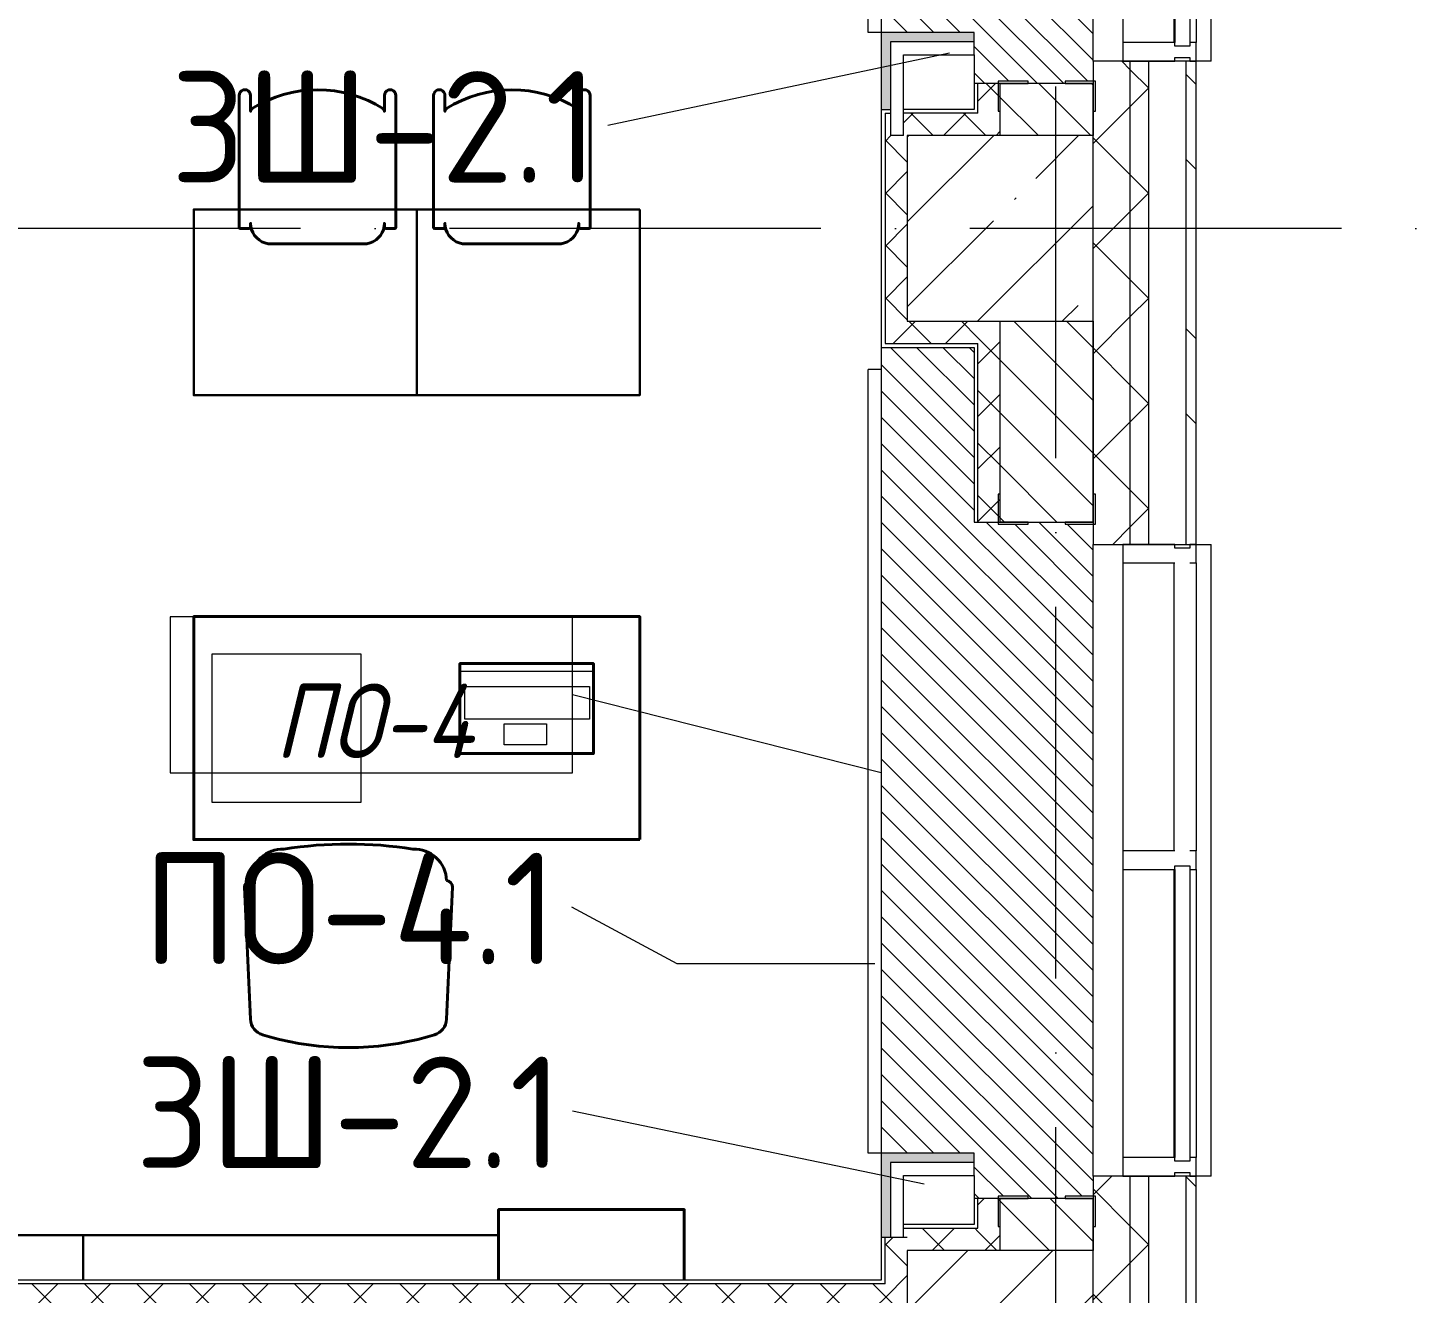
# Model space of a CAD drawing. Header units: millimetres. Extents: x -6467 to 105918, y -7090 to 92481.
# Drawn here: x 98384 to 102151, y 25464 to 28870 of the extents above; entities that cross this region are included whole.
import ezdxf

# ---------------------------------------------------------------- set-up
doc = ezdxf.new("R2010")
doc.units = ezdxf.units.MM
doc.linetypes.add('50_200_ШТРИХ_1Т_ш5_п1_п1_', pattern=[1400, 1000, -200, 0, -200])
doc.linetypes.add('IMPORT-ACAD_ISO02W100', pattern=[3000, 2400, -600])
for name, color, linetype, lineweight in [('A-FLOR', 7, 'Continuous', 9), ('A-FLOR-IDEN', 7, 'Continuous', 9), ('A-GLAZ', 7, 'Continuous', 5), ('A-GLAZ-CWMG', 7, 'Continuous', 9), ('A-GLAZ-CWMG-1', 7, 'Continuous', 20), ('A-WALL', 7, 'Continuous', 5), ('A-WALL-FNSH-1', 7, 'Continuous', 5), ('A-WALL-IDEN', 7, 'Continuous', 9), ('I-WALL', 7, 'Continuous', 5), ('S-COLS', 7, 'Continuous', 9), ('S-COLS-1', 7, 'Continuous', 5)]:
    doc.layers.add(name, color=color, linetype=linetype, lineweight=lineweight)
for name, color, linetype, lineweight, true_color in [('A-FLOR-PATT-1', 7, 'Continuous', 5, 0xd61c12), ('A-GENM-1', 7, 'Continuous', 9, 0xaaaaaa), ('A-GENM-2', 7, 'Continuous', 20, 0xaaaaaa), ('A-WALL-1', 7, 'Continuous', 5, 0x77b143), ('A-WALL-3', 7, 'Continuous', 5, 0x787878), ('мебель 2 этаж-1', 7, 'Continuous', 40, 0xaaaaaa), ('Оси-3', 7, '50_200_ШТРИХ_1Т_ш5_п1_п1_', 9, 0xaaaaaa), ('ТХ_детализация-1', 7, 'IMPORT-ACAD_ISO02W100', 20, 0xaaaaaa), ('ТХ_функционал-2', 7, 'Continuous', 40, 0xaaaaaa), ('ТХ_функционал-4', 7, 'Continuous', 20, 0xaaaaaa), ('ТХ_функционал-9', 7, 'Continuous', 30, 0xaaaaaa)]:
    doc.layers.add(name, color=color, linetype=linetype, lineweight=lineweight, true_color=true_color)
doc.styles.add('GOST Common', font='GOST_Common.ttf', dxfattribs={"height": 300})
doc.styles.add('GOST Common_I', font='GOST_Common Italic.ttf', dxfattribs={"width": 0.9, "height": 200})
pattern_1 = [(45, (0, 0), (-141.42136, 141.42136), []), (135, (0, 0), (-141.42136, -141.42136), [])]
pattern_2 = [(45, (0, 0), (-70.71068, 70.71068), []), (135, (0, 0), (-70.71068, -70.71068), [])]

# ---------------------------------------------------------------- blocks, each defined once
blk = doc.blocks.new('BSC_Колонна _Прямоугольная - 500х500-V48-АИ_План этажа Радиаторы_2')
at = {"layer": 'S-COLS-1'}
h = blk.add_hatch(dxfattribs=at)
h.set_pattern_fill('FP_76', color=256, style=0, pattern_type=2)
h.set_pattern_definition([(45, (-101000, -25331.04), (-228.0985, 228.0985), []), (45, (-100771.9, -25331.04), (-228.0985, 228.0985), [403.225, -80.645, 6.706, -73.939])])
h.paths.add_polyline_path([(-250, -250), (250, -250), (250, 250), (-250, 250)])
for p, q in [((250, 250), (-250, 250)), ((-250, 250), (-250, -250)), ((250, -250), (250, 250)), ((-250, -250), (250, -250))]:
    blk.add_line(p, q, dxfattribs=at)
blk = doc.blocks.new('BSC_Колонна _Прямоугольная - 500х500-V57-АИ_План этажа Радиаторы_2')
at = {"layer": 'S-COLS-1'}
h = blk.add_hatch(dxfattribs=at)
h.set_pattern_fill('FP_85', color=256, style=0, pattern_type=2)
h.set_pattern_definition([(45, (-101000, -28331.04), (-228.0985, 228.0985), []), (45, (-100771.9, -28331.04), (-228.0985, 228.0985), [403.225, -80.645, 6.706, -73.939])])
h.paths.add_polyline_path([(-172.7, -250), (250, -250), (250, 250), (-250, 250), (-250, -250)])
for p, q in [((250, 250), (-250, 250)), ((-250, 250), (-250, -250)), ((250, -250), (250, 250)), ((-250, -250), (250, -250))]:
    blk.add_line(p, q, dxfattribs=at)
blk = doc.blocks.new('Прямоугольный импост - Импост структурный с накладкой - 180мм-22437099-АИ_План этажа Радиаторы_2')
at = {"layer": 'A-GLAZ-CWMG-1'}
for p, q in [((0, 17), (-50, 17)), ((-50, 17), (-50, 0)), ((-50, 0), (-40, 0)), ((-40, 0), (-40, -40)), ((-10, -40), (-10, 0)), ((-10, 0), (0, 0)), ((0, 0), (0, 17)), ((-40, -40), (-50, -40)), ((-50, -40), (-50, -180)), ((0, -40), (-10, -40)), ((0, -180), (0, -40)), ((-50, -180), (0, -180))]:
    blk.add_line(p, q, dxfattribs=at)
blk = doc.blocks.new('Прямоугольный импост - Импост структурный с накладкой - 180мм-22437089-АИ_План этажа Радиаторы_2')
at = {"layer": 'A-GLAZ-CWMG'}
for p, q in [((47650, 55111), (46050, 55111)), ((47650, 54931), (46050, 54931)), ((47650, 54914), (46050, 54914))]:
    blk.add_line(p, q, dxfattribs=at)
blk = doc.blocks.new('Прямоугольный импост - Импост структурный с накладкой - 180мм-22437111-АИ_План этажа Радиаторы_2')
at = {"layer": 'A-GLAZ-CWMG-1'}
for p, q in [((-50, 0), (-50, 17)), ((-50, 17), (0, 17)), ((0, 0), (-10, 0)), ((-10, 0), (-10, -40)), ((0, 17), (0, 0)), ((-50, -180), (-50, -40)), ((-10, -40), (0, -40)), ((0, -40), (0, -180)), ((0, -180), (-50, -180))]:
    blk.add_line(p, q, dxfattribs=at)
blk = doc.blocks.new('Прямоугольный импост - Импост структурный с накладкой - 180мм-V231-АИ_План этажа Радиаторы_2')
at = {"layer": 'A-GLAZ-CWMG'}
for p, q in [((49825, 55111), (49050, 55111)), ((49825, 54931), (49050, 54931)), ((49825, 54914), (49050, 54914))]:
    blk.add_line(p, q, dxfattribs=at)
blk = doc.blocks.new('Прямоугольный импост - Импост структурный с накладкой - 180мм-V232-АИ_План этажа Радиаторы_2')
at = {"layer": 'A-GLAZ-CWMG'}
for p, q in [((6637, 55111), (5862, 55111)), ((6637, 54914), (5862, 54914))]:
    blk.add_line(p, q, dxfattribs=at)
blk = doc.blocks.new('Прямоугольный импост - Импост структурный с накладкой - 180мм-V237-АИ_План этажа Радиаторы_2')
at = {"layer": 'A-GLAZ-CWMG-1'}
for p, q in [((-25, 0), (-25, 17)), ((-25, 17), (25, 17)), ((-15, 0), (-25, 0)), ((-15, -40), (-15, 0)), ((25, 17), (25, 0)), ((-25, -180), (-25, -40)), ((-25, -40), (-15, -40)), ((25, -40), (25, -180)), ((25, -180), (-25, -180))]:
    blk.add_line(p, q, dxfattribs=at)
blk = doc.blocks.new('Прямоугольный импост - Импост структурный с накладкой - 180мм-22437157-АИ_План этажа Радиаторы_2')
at = {"layer": 'A-GLAZ-CWMG-1'}
for p, q in [((0, 17), (-50, 17)), ((-50, 17), (-50, 0)), ((-50, 0), (-40, 0)), ((-40, 0), (-40, -40)), ((-10, -40), (-10, 0)), ((-10, 0), (0, 0)), ((0, 0), (0, 17)), ((-40, -40), (-50, -40)), ((-50, -40), (-50, -180)), ((0, -40), (-10, -40)), ((0, -180), (0, -40)), ((-50, -180), (0, -180))]:
    blk.add_line(p, q, dxfattribs=at)
blk = doc.blocks.new('Фахверк _газобетон торцы_422 - Фахверк _газобетон торцы_-25576837-АИ_План этажа Радиаторы_2')
at = {"layer": 'A-GENM-2'}
for p, q in [((89406, 11134.7), (89325, 11134.7)), ((89325, 11134.7), (89325, 11128.7)), ((89325, 11128.7), (89400, 11128.7)), ((89400, 11128.7), (89400, 11053.7)), ((89406, 11053.7), (89406, 11134.7)), ((89400, 11053.7), (89406, 11053.7)), ((89400, 10953.7), (89400, 10878.7)), ((89406, 10953.7), (89400, 10953.7)), ((89406, 10872.7), (89406, 10953.7)), ((89400, 10878.7), (89325, 10878.7)), ((89325, 10878.7), (89325, 10872.7)), ((89325, 10872.7), (89406, 10872.7))]:
    blk.add_line(p, q, dxfattribs=at)
blk = doc.blocks.new('Фахверк _газобетон торцы_423 - Фахверк _газобетон торцы_-25576857-АИ_План этажа Радиаторы_2')
at = {"layer": 'A-GENM-2'}
for p, q in [((89406, 11134.7), (89325, 11134.7)), ((89325, 11134.7), (89325, 11128.7)), ((89325, 11128.7), (89400, 11128.7)), ((89400, 11128.7), (89400, 11053.7)), ((89406, 11053.7), (89406, 11134.7)), ((89400, 11053.7), (89406, 11053.7)), ((89400, 10953.7), (89400, 10878.7)), ((89406, 10953.7), (89400, 10953.7)), ((89406, 10872.7), (89406, 10953.7)), ((89400, 10878.7), (89325, 10878.7)), ((89325, 10878.7), (89325, 10872.7)), ((89325, 10872.7), (89406, 10872.7))]:
    blk.add_line(p, q, dxfattribs=at)
blk = doc.blocks.new('Фахверк _газобетон торцы_424 - Фахверк _газобетон торцы_-25576883-АИ_План этажа Радиаторы_2')
at = {"layer": 'A-GENM-2'}
for p, q in [((89406, 11134.7), (89325, 11134.7)), ((89325, 11134.7), (89325, 11128.7)), ((89325, 11128.7), (89400, 11128.7)), ((89400, 11128.7), (89400, 11053.7)), ((89406, 11053.7), (89406, 11134.7)), ((89400, 11053.7), (89406, 11053.7)), ((89400, 10953.7), (89400, 10878.7)), ((89406, 10953.7), (89400, 10953.7)), ((89406, 10872.7), (89406, 10953.7)), ((89400, 10878.7), (89325, 10878.7)), ((89325, 10878.7), (89325, 10872.7)), ((89325, 10872.7), (89406, 10872.7))]:
    blk.add_line(p, q, dxfattribs=at)
blk = doc.blocks.new('Отлив_СКБ - Отлив витража-V390-АИ_План этажа Радиаторы_2')
at = {"layer": 'A-GLAZ'}
for p, q in [((0, 59), (0, 100)), ((1700, 100), (0, 100)), ((1700, 100), (1700, 59)), ((875, 2), (1650, 2)), ((825, 0), (50, 0)), ((1650, 0), (875, 0))]:
    blk.add_line(p, q, dxfattribs=at)
blk = doc.blocks.new('Отлив_СКБ - Отлив витража-V389-АИ_План этажа Радиаторы_2')
at = {"layer": 'A-GLAZ'}
for p, q in [((0, 59), (0, 100)), ((1700, 100), (0, 100)), ((1700, 100), (1700, 59)), ((50, 2), (1650, 2)), ((1650, 0), (50, 0))]:
    blk.add_line(p, q, dxfattribs=at)
blk = doc.blocks.new('мебель 2 этаж-28800768-АИ_План этажа Радиаторы_2')
at = {"layer": 'ТХ_детализация-1', "flags": 128}
blk.add_lwpolyline([(101543.5, 28502), (101143.5, 28502), (101143.5, 28902), (101543.5, 28902)], close=True, dxfattribs=at)
at = {"layer": 'ТХ_функционал-2'}
for p, q in [((101230.3, 28273.6), (101246.1, 27918.3)), ((101773.8, 27918.3), (101789.6, 28273.6)), ((101278.9, 27876.4), (101297.6, 27870.9)), ((101722.3, 27870.9), (101741, 27876.4))]:
    blk.add_line(p, q, dxfattribs=at)
at = {"layer": 'ТХ_функционал-2', "flags": 128}
for points in [[(101215.8, 30404), (101215.8, 30049.1), (101216.6, 30047.1), (101218.6, 30046.3), (101243.7, 30046.3), (101245.7, 30047.1), (101246.5, 30049.1), (101246.5, 30060.2), (101247.2, 30051.5), (101249.2, 30043), (101252.5, 30035), (101257.1, 30027.4), (101262.8, 30020.8), (101269.4, 30015.1), (101277, 30010.5), (101285.1, 30007.1), (101293.6, 30005.1), (101302.3, 30004.4), (101550.7, 30004.4), (101559.4, 30005.1), (101567.9, 30007.1), (101575.8, 30010.4), (101584, 30015.3), (101590.1, 30020.8), (101595.9, 30027.5), (101600.4, 30034.8), (101603.7, 30042.7), (101605.9, 30051.8), (101606.5, 30060.2), (101606.5, 30049.1), (101607.3, 30047.1), (101609.3, 30046.3), (101634.4, 30046.3), (101636.4, 30047.1), (101637.2, 30049.1), (101637.2, 30404), (101636.4, 30408.7), (101634.3, 30413), (101630.8, 30416.4), (101626.6, 30418.6), (101621.8, 30419.3), (101617.2, 30418.6), (101612.7, 30416.3), (101609.4, 30413), (101607.2, 30408.6), (101606.5, 30404), (101606.5, 30361), (101605.9, 30364.3), (101604.5, 30366.9), (101602.1, 30369.1), (101582.5, 30380.4), (101562.5, 30390.2), (101539.8, 30399.4), (101517.9, 30406.5), (101495.3, 30412.1), (101472.5, 30416.1), (101450.5, 30418.4), (101426.5, 30419.3), (101403.2, 30418.5), (101380.4, 30416.1), (101357.8, 30412.1), (101335.4, 30406.6), (101313.2, 30399.4), (101291.7, 30390.7), (101270.7, 30380.5), (101250.9, 30369.1), (101248.6, 30367.1), (101247, 30364.2), (101246.5, 30361.2), (101246.5, 30404), (101245.7, 30408.7), (101243.6, 30413), (101240.2, 30416.4), (101235.9, 30418.6), (101231.1, 30419.3), (101226.4, 30418.6), (101222.1, 30416.4), (101218.8, 30413), (101216.5, 30408.6)], [(101738.8, 30404), (101738.8, 30049.1), (101739.6, 30047.1), (101741.6, 30046.3), (101766.7, 30046.3), (101768.7, 30047.1), (101769.5, 30049.1), (101769.5, 30060.2), (101770.2, 30051.5), (101772.2, 30043), (101775.5, 30035), (101780.1, 30027.4), (101785.8, 30020.8), (101792.4, 30015.1), (101800, 30010.5), (101808.1, 30007.1), (101816.6, 30005.1), (101825.3, 30004.4), (102073.7, 30004.4), (102082.4, 30005.1), (102090.9, 30007.1), (102098.8, 30010.4), (102107, 30015.3), (102113.1, 30020.8), (102118.9, 30027.5), (102123.4, 30034.8), (102126.7, 30042.7), (102128.9, 30051.8), (102129.5, 30060.2), (102129.5, 30049.1), (102130.3, 30047.1), (102132.3, 30046.3), (102157.4, 30046.3), (102159.4, 30047.1), (102160.2, 30049.1), (102160.2, 30404), (102159.4, 30408.7), (102157.3, 30413), (102153.8, 30416.4), (102149.6, 30418.6), (102144.8, 30419.3), (102140.2, 30418.6), (102135.7, 30416.3), (102132.4, 30413), (102130.2, 30408.6), (102129.5, 30404), (102129.5, 30361), (102128.9, 30364.3), (102127.5, 30366.9), (102125.1, 30369.1), (102105.5, 30380.4), (102085.5, 30390.2), (102062.8, 30399.4), (102040.9, 30406.5), (102018.3, 30412.1), (101995.5, 30416.1), (101973.5, 30418.4), (101949.5, 30419.3), (101926.2, 30418.5), (101903.4, 30416.1), (101880.8, 30412.1), (101858.4, 30406.6), (101836.2, 30399.4), (101814.7, 30390.7), (101793.7, 30380.5), (101773.9, 30369.1), (101771.6, 30367.1), (101770, 30364.2), (101769.5, 30361.2), (101769.5, 30404), (101768.7, 30408.7), (101766.5, 30413), (101763.2, 30416.4), (101758.9, 30418.6), (101754.1, 30419.3), (101749.4, 30418.6), (101745.1, 30416.4), (101741.8, 30413), (101739.5, 30408.6)], [(102293.5, 28402), (101093.5, 28402), (101093.5, 29002), (102293.5, 29002)], [(101809.7, 28633.3), (102168.7, 28633.3), (102168.7, 28875.3), (101809.7, 28875.3)]]:
    blk.add_lwpolyline(points, close=True, dxfattribs=at)
blk.add_lwpolyline([(101913.5, 27216.3), (101913.5, 27406.3), (102413.5, 27406.3), (102413.5, 27216.3)], dxfattribs=at)
at = {"layer": 'ТХ_функционал-2'}
for centre, radius, start, end in [((101332.6, 28289.8), 86.4, 87.5378, 178.736), ((101509.8, 27284.4), 1105.5, 80.9686, 99.0314), ((101687.1, 28289.8), 86.4, 1.264, 92.4622), ((101247.9, 28274.1), 17.6, 94.7434, 181.8292), ((101772, 28274.1), 17.6, 358.1708, 85.2566), ((101291.9, 27920.4), 45.8, 182.5404, 253.5801), ((101728, 27920.4), 45.8, 286.4199, 357.4596), ((101510, 28635.2), 793.2, 254.4748, 285.5252)]:
    blk.add_arc(centre, radius, start, end, dxfattribs=at)
at = {"layer": 'ТХ_функционал-4'}
for p, q in [((101809.7, 28855), (102168.7, 28855)), ((101245.5, 27932.1), (101230.3, 28273.6)), ((101774.4, 27932.1), (101789.6, 28273.6))]:
    blk.add_line(p, q, dxfattribs=at)
at = {"layer": 'ТХ_функционал-4', "flags": 128}
for points in [[(101823.3, 28813.6), (102158.3, 28813.6), (102158.3, 28725.6), (101823.3, 28725.6)], [(101928.4, 28713.4), (102042.9, 28713.4), (102042.9, 28656.7), (101928.4, 28656.7)]]:
    blk.add_lwpolyline(points, close=True, dxfattribs=at)
at = {"layer": 'ТХ_функционал-9'}
blk.add_line((100796, 27216.3), (100796, 27337.1), dxfattribs=at)
at = {"layer": 'ТХ_функционал-9', "flags": 128}
blk.add_lwpolyline([(102293.5, 30097.3), (102293.5, 29597.3), (101693.5, 29597.3), (101693.5, 30097.3), (101093.5, 30097.3), (101093.5, 29597.3), (101693.5, 29597.3), (101693.5, 30097.3)], close=True, dxfattribs=at)
for points in [[(100796, 27337.1), (98791, 27337.1), (98791, 27216.3)], [(101913.5, 27216.3), (101913.5, 27337.1), (100796, 27337.1), (100796, 27216.3)]]:
    blk.add_lwpolyline(points, dxfattribs=at)
blk = doc.blocks.new('AAR_СКБ_Марка_Перекрытия_1 мм - Марка пола-27961726-АИ_План этажа Радиаторы_2')
at = {"layer": 'A-FLOR-IDEN'}
for p, q in [((2.723, 2.101), (-2.69, 2.101)), ((-2.69, 2.101), (-2.69, 0)), ((2.723, 0), (2.723, 2.101)), ((-2.69, 0), (2.723, 0))]:
    blk.add_line(p, q, dxfattribs=at)

msp = doc.modelspace()

# ---------------------------------------------------------------- hatches: boundary and pattern name
at = {"layer": 'A-FLOR-PATT-1'}
h = msp.add_hatch(dxfattribs=at)
h.set_pattern_fill('FP_303', color=256, style=0, pattern_type=2)
h.set_pattern_definition([(315, (100965, 31331.04), (35.3553, 35.3553), [])])
h.paths.add_polyline_path([(101175, 28721), (101175, 28727), (101250, 28727), (101248.9, 30535), (101175, 30535), (101175, 30541), (101075, 30541), (101075, 30535), (100994, 30535), (100994, 30541), (100930, 30541), (100930, 31721), (100994, 31721), (100994, 31727), (101075, 31727), (101075, 31721), (101175, 31721), (101175, 31727), (101250, 31727), (101250, 33535), (101175, 33535), (101175, 33541), (101075, 33541), (101075, 33535), (100994, 33535), (100994, 33541), (100930, 33541), (100930, 33831), (100680, 33831), (100680, 28858.3), (100930, 28858.3), (100930, 28721), (100994, 28721), (100994, 28727), (101075, 28727), (101075, 28721)])
h = msp.add_hatch(dxfattribs=at)
h.set_pattern_fill('FP_302', color=256, style=0, pattern_type=2)
h.set_pattern_definition([(315, (100965, 26831.04), (35.3553, 35.3553), [])])
h.paths.add_polyline_path([(101175, 25721), (101175, 25727), (101250, 25727), (101248.9, 27535), (101175, 27535), (101175, 27541), (101075, 27541), (101075, 27535), (100994, 27535), (100994, 27541), (100930, 27541), (100930, 28011), (100680, 28011), (100680, 25843.2), (100930, 25843.2), (100930, 25721), (100994, 25721), (100994, 25727), (101075, 25727), (101075, 25721)])
at = {"layer": 'A-WALL'}
h = msp.add_hatch(dxfattribs=at)
h.set_pattern_fill('FP_125', color=256, style=0, pattern_type=2)
h.set_pattern_definition(pattern_1)
h.paths.add_polyline_path([(101350, -2019), (101350, -1129), (101250, -1129), (101250, -2019)])
h.paths.add_polyline_path([(101350, 571), (101350, 1766), (101250, 1766), (101250, 571)])
h.paths.add_polyline_path([(101250, 3466), (101350, 3466), (101350, 4766), (101250, 4766), (101250, 3911.6)])
h.paths.add_polyline_path([(101350, 6466), (101350, 7781), (101250, 7781), (101250, 6466)])
h.paths.add_polyline_path([(101250, 9481), (101350, 9481), (101350, 10781), (101250, 10781), (101250, 9543)])
h.paths.add_polyline_path([(101350, 12481), (101350, 13781), (101250, 13781), (101250, 12481)])
h.paths.add_polyline_path([(101350, 15481), (101350, 16781), (101250, 16781), (101250, 15481)])
h.paths.add_polyline_path([(101250, 18481), (101350, 18481), (101350, 19781), (101250, 19781), (101250, 18694.1)])
h.paths.add_polyline_path([(101350, 21481), (101350, 22781), (101250, 22781), (101250, 21481)])
h.paths.add_polyline_path([(101350, 24481), (101350, 25781), (101250, 25781), (101250, 24481)])
h.paths.add_polyline_path([(101350, 27481), (101350, 28781), (101250, 28781), (101250, 27481)])
h.paths.add_polyline_path([(101350, 30481), (101350, 31781), (101250, 31781), (101250, 30481)])
h.paths.add_polyline_path([(101250, 33481), (101350, 33481), (101350, 34781), (101250, 34781), (101250, 34081)])
h.paths.add_polyline_path([(101250, 36481), (101350, 36481), (101350, 37881), (101250, 37881), (101250, 36996.3)])
h.paths.add_polyline_path([(101350, 39581), (101350, 40671), (101250, 40671), (101250, 39581)])
h.paths.add_polyline_path([(101350, 42371), (101350, 43781), (101250, 43781), (101250, 42371)])
h.paths.add_polyline_path([(101350, 45481), (101350, 47071), (101250, 47071), (101250, 45481)])
h = msp.add_hatch(dxfattribs=at)
h.set_pattern_fill('FP_125', color=256, style=0, pattern_type=2)
h.set_pattern_definition(pattern_1)
h.paths.add_polyline_path([(101350, -2069), (101400, -2069), (101400, -1129), (101350, -1129), (101350, -2019)])
h.paths.add_polyline_path([(101400, 571), (101400, 1766), (101350, 1766), (101350, 571)])
h.paths.add_polyline_path([(101400, 3466), (101400, 4766), (101350, 4766), (101350, 3466)])
h.paths.add_polyline_path([(101350, 6466), (101400, 6466), (101400, 7781), (101350, 7781), (101350, 6727.3)])
h.paths.add_polyline_path([(101350, 9481), (101400, 9481), (101400, 10781), (101350, 10781), (101350, 9543)])
h.paths.add_polyline_path([(101400, 12481), (101400, 13781), (101350, 13781), (101350, 12481)])
h.paths.add_polyline_path([(101400, 15481), (101400, 16781), (101350, 16781), (101350, 15481)])
h.paths.add_polyline_path([(101350, 18481), (101400, 18481), (101400, 19781), (101350, 19781), (101350, 18694.1)])
h.paths.add_polyline_path([(101350, 21481), (101400, 21481), (101400, 22781), (101350, 22781), (101350, 21509.8)])
h.paths.add_polyline_path([(101400, 24481), (101400, 25781), (101350, 25781), (101350, 24481)])
h.paths.add_polyline_path([(101350, 27481), (101400, 27481), (101400, 28781), (101350, 28781), (101350, 27845.2)])
h.paths.add_polyline_path([(101350, 30481), (101400, 30481), (101400, 31781), (101350, 31781), (101350, 30660.9)])
h.paths.add_polyline_path([(101400, 33481), (101400, 34781), (101350, 34781), (101350, 33481)])
h.paths.add_polyline_path([(101400, 36481), (101400, 37881), (101350, 37881), (101350, 36481)])
h.paths.add_polyline_path([(101400, 39581), (101400, 40671), (101350, 40671), (101350, 39581)])
h.paths.add_polyline_path([(101400, 42371), (101400, 43781), (101350, 43781), (101350, 42371)])
h.paths.add_polyline_path([(101350, 45481), (101400, 45481), (101400, 47071), (101350, 47071), (101350, 46147.4)])
at = {"layer": 'A-WALL-1'}
for points in [[(100705, 28651), (100705, 28858.3), (100680, 28858.3), (100680, 28651), (100690, 28651)], [(100705, 28833.3), (100930, 28833.3), (100930, 28858.3), (100705, 28858.3)], [(100705, 25616), (100705, 25843.2), (100680, 25843.2), (100680, 25616), (100690, 25616)], [(100705, 25818.2), (100930, 25818.2), (100930, 25843.2), (100705, 25843.2)]]:
    msp.add_hatch(color=256, dxfattribs=at).paths.add_polyline_path(points)
at = {"layer": 'A-WALL-3'}
h = msp.add_hatch(dxfattribs=at)
h.set_pattern_fill('FP_124', color=256, style=0, pattern_type=2)
h.set_pattern_definition([(135, (0, 0), (-342.1478, -342.1478), []), (135, (228.1, 0), (-342.1478, -342.1478), [])])
h.paths.add_polyline_path([(101500, -2196), (101527, -2196), (101527, -1129), (101500, -1129), (101500, -2169)])
h.paths.add_polyline_path([(101527, 571), (101527, 1766), (101500, 1766), (101500, 571)])
h.paths.add_polyline_path([(101500, 3466), (101527, 3466), (101527, 4766), (101500, 4766), (101500, 3911.6)])
h.paths.add_polyline_path([(101527, 6466), (101527, 7781), (101500, 7781), (101500, 6466)])
h.paths.add_polyline_path([(101500, 9481), (101527, 9481), (101527, 10781), (101500, 10781), (101500, 9543)])
h.paths.add_polyline_path([(101527, 12481), (101527, 13781), (101500, 13781), (101500, 12481)])
h.paths.add_polyline_path([(101527, 15481), (101527, 16781), (101500, 16781), (101500, 15481)])
h.paths.add_polyline_path([(101527, 18481), (101527, 19781), (101500, 19781), (101500, 18481)])
h.paths.add_polyline_path([(101527, 21481), (101527, 22781), (101500, 22781), (101500, 21481)])
h.paths.add_polyline_path([(101527, 24481), (101527, 25781), (101500, 25781), (101500, 24481)])
h.paths.add_polyline_path([(101527, 27481), (101527, 28781), (101500, 28781), (101500, 27481)])
h.paths.add_polyline_path([(101527, 30481), (101527, 31781), (101500, 31781), (101500, 30481)])
h.paths.add_polyline_path([(101500, 33481), (101527, 33481), (101527, 34781), (101500, 34781), (101500, 34180.6)])
h.paths.add_polyline_path([(101527, 36481), (101527, 37881), (101500, 37881), (101500, 36481)])
h.paths.add_polyline_path([(101527, 39581), (101527, 40671), (101500, 40671), (101500, 39581)])
h.paths.add_polyline_path([(101527, 42371), (101527, 43781), (101500, 43781), (101500, 42371)])
h.paths.add_polyline_path([(101527, 45481), (101527, 47071), (101500, 47071), (101500, 45481)])
h = msp.add_hatch(dxfattribs=at)
h.set_pattern_fill('FP_52', color=256, style=0, pattern_type=2)
h.set_pattern_definition(pattern_2)
h.paths.add_polyline_path([(101000, 28581), (101000, 28721), (100940, 28721), (100940, 28581)])
h.paths.add_polyline_path([(100940, 30541), (101000, 30541), (101000, 31721), (100940, 31721), (100940, 30660.9)])
h.paths.add_polyline_path([(101000, 33541), (101000, 33856), (100940, 33856), (100940, 33541)])
h.paths.add_polyline_path([(101000, 33891), (101000, 34081), (100940, 34081), (100940, 33891)])
h = msp.add_hatch(dxfattribs=at)
h.set_pattern_fill('FP_52', color=256, style=0, pattern_type=2)
h.set_pattern_definition(pattern_2)
h.paths.add_polyline_path([(100750, 28081), (100750, 28641), (100740, 28641), (100740, 28581), (100705, 28581), (100705, 28641), (100690, 28641), (100690, 28081)])
h = msp.add_hatch(dxfattribs=at)
h.set_pattern_fill('FP_52', color=256, style=0, pattern_type=2)
h.set_pattern_definition(pattern_2)
h.paths.add_polyline_path([(100940, 28581), (100940, 28641), (100750, 28641), (100750, 28581), (100930, 28581)])
h = msp.add_hatch(dxfattribs=at)
h.set_pattern_fill('FP_52', color=256, style=0, pattern_type=2)
h.set_pattern_definition(pattern_2)
h.paths.add_polyline_path([(100827.3, 28021), (100940, 28021), (100940, 28081), (100690, 28081), (100690, 28021), (100750, 28021)])
h = msp.add_hatch(dxfattribs=at)
h.set_pattern_fill('FP_52', color=256, style=0, pattern_type=2)
h.set_pattern_definition(pattern_2)
h.paths.add_polyline_path([(101000, 25581), (101000, 25721), (100940, 25721), (100940, 25581)])
h.paths.add_polyline_path([(100940, 27541), (101000, 27541), (101000, 28081), (100940, 28081), (100940, 27845.2)])
h = msp.add_hatch(dxfattribs=at)
h.set_pattern_fill('FP_52', color=256, style=0, pattern_type=2)
h.set_pattern_definition(pattern_2)
h.paths.add_polyline_path([(100750, 25431), (100750, 25616), (100690, 25616), (100690, 25431)])
h = msp.add_hatch(dxfattribs=at)
h.set_pattern_fill('FP_52', color=256, style=0, pattern_type=2)
h.set_pattern_definition(pattern_2)
h.paths.add_polyline_path([(100827.3, 25581), (100940, 25581), (100940, 25641), (100740, 25641), (100740, 25616), (100750, 25616), (100750, 25581)])
h = msp.add_hatch(dxfattribs=at)
h.set_pattern_fill('FP_52', color=256, style=0, pattern_type=2)
h.set_pattern_definition(pattern_2)
h.paths.add_polyline_path([(100680, 25431), (100690, 25431), (100690, 25491), (93750, 25491), (93750, 25431), (99166.3, 25431)])
at = {"layer": 'I-WALL'}
h = msp.add_hatch(dxfattribs=at)
h.set_pattern_fill('FP_2', color=256, style=0, pattern_type=2)
h.set_pattern_definition([(135, (0, 0), (-70.71068, -70.71068), [])])
h.paths.add_polyline_path([(101000, 16581), (101250, 16582.3), (101250, 16721), (101000, 16721), (101000, 16582.3)])
h.paths.add_polyline_path([(101250, 18541), (101250, 19081), (101000, 19081), (101000, 18541), (101242.6, 18541)])
h.paths.add_polyline_path([(101242.6, 19581), (101250, 19581), (101250, 19721), (101000, 19721), (101000, 19581), (101220.3, 19581)])
h.paths.add_polyline_path([(101000, 21541), (101250, 21541), (101250, 22721), (101000, 22721), (101000, 22213.8)])
h.paths.add_polyline_path([(101000, 24541), (101250, 24541), (101250, 24890), (101000, 24890), (101000, 24865)])
h.paths.add_polyline_path([(101000, 24925), (101250, 24925), (101250, 25081), (101000, 25081), (101000, 25029.5)])
h.paths.add_polyline_path([(101000, 25581), (101250, 25581), (101250, 25721), (101000, 25721)])
h.paths.add_polyline_path([(101250, 27541), (101250, 28081), (101000, 28081), (101000, 27541), (101242.6, 27541)])
h.paths.add_polyline_path([(101195.3, 28581), (101250, 28581), (101250, 28721), (101000, 28721), (101000, 28581)])
h.paths.add_polyline_path([(101242.6, 30541), (101250, 30541), (101250, 31721), (101000, 31721), (101000, 30541)])
h.paths.add_polyline_path([(101000, 33541), (101250, 33541), (101250, 34081), (101000, 34081), (101000, 33828.6)])
h.paths.add_polyline_path([(101195.3, 34581), (101250, 34581), (101250, 34721), (101000, 34721), (101000, 34581), (101185.2, 34581)])
h.paths.add_polyline_path([(101000, 36541), (101250, 36541), (101250, 37081), (101000, 37081), (101000, 36996.3)])
h.paths.add_polyline_path([(101029.9, 37581), (101250, 37581), (101250, 37722.1), (101000, 37722.1), (101000, 37581)])
h.paths.add_polyline_path([(101242.6, 37757.1), (101250, 37757.1), (101250, 37821), (101000, 37821), (101000, 37757.1)])
h.paths.add_polyline_path([(101000, 39641), (101250, 39641), (101250, 40612.8), (101000, 40612.8), (101000, 39812)])
h.paths.add_polyline_path([(101153.3, 42931), (101250, 42931), (101250, 43721), (101000, 43721), (101000, 42931)])
h.paths.add_polyline_path([(101250, 45541), (101250, 46281), (101000, 46281), (101000, 45541)])

# ---------------------------------------------------------------- linework, layer by layer
at = {"layer": 'A-FLOR'}
for p, q in [((100680, 33831), (100680, 28858.3)), ((101250, 28781), (101250, 30481)), ((100930, 28798.3), (100930, 28721)), ((100680, 28011), (100680, 25843.2)), ((101250, 25781), (101250, 27481)), ((100930, 25783.2), (100930, 25721))]:
    msp.add_line(p, q, dxfattribs=at)
at = {"layer": 'A-FLOR-IDEN'}
msp.add_line((100680, 26866), (99849, 27076.2), dxfattribs=at)
at = {"layer": 'A-WALL'}
for p, q in [((100645, 28858.3), (100645, 33646)), ((100680, 28858.3), (100645, 28858.3)), ((100705, 28833.3), (100705, 28581)), ((100930, 28833.3), (100705, 28833.3)), ((100930, 28798.3), (100930, 28833.3)), ((100740, 28581), (100740, 28798.3)), ((100740, 28798.3), (100930, 28798.3)), ((101350, 27481), (101350, 28781)), ((101400, 27481), (101400, 28781)), ((101500, 27481), (101500, 28781)), ((100940, 28641), (100940, 28721)), ((101250, 28721), (100940, 28721)), ((101000, 28581), (101000, 28721)), ((101250, 28581), (101250, 28721)), ((100680, 28651), (100705, 28651)), ((100690, 28641), (100690, 28021)), ((100690, 28641), (100705, 28641)), ((100940, 28641), (100740, 28641)), ((100740, 28581), (100705, 28581)), ((101000, 27541), (101000, 28081)), ((101250, 27541), (101250, 28081)), ((100690, 28021), (100940, 28021)), ((100940, 27541), (100940, 28021)), ((100645, 25843.2), (100645, 27951)), ((100680, 27951), (100645, 27951)), ((100940, 27541), (101250, 27541)), ((100680, 25843.2), (100645, 25843.2)), ((100705, 25818.2), (100705, 25616)), ((100930, 25818.2), (100705, 25818.2)), ((100930, 25783.2), (100930, 25818.2)), ((100740, 25616), (100740, 25783.2)), ((100740, 25783.2), (100930, 25783.2)), ((101350, 24481), (101350, 25781)), ((101400, 24481), (101400, 25781)), ((101500, 24481), (101500, 25781)), ((100940, 25641), (100940, 25721)), ((101250, 25721), (100940, 25721)), ((101000, 25581), (101000, 25721)), ((101250, 25581), (101250, 25721)), ((100750, 25616), (100680, 25616)), ((100690, 25491), (100690, 25616)), ((100740, 25641), (100940, 25641)), ((100690, 25491), (93810, 25491))]:
    msp.add_line(p, q, dxfattribs=at)
at = {"layer": 'A-WALL-FNSH-1'}
for p, q in [((100680, 28858.3), (100680, 28011)), ((100930, 28858.3), (100680, 28858.3)), ((100930, 28833.3), (100930, 28858.3)), ((101250, 28781), (101250, 28581)), ((101527, 28781), (101250, 28781)), ((101527, 27481), (101527, 28781)), ((100930, 28721), (100930, 28651)), ((100940, 28721), (100930, 28721)), ((100930, 28651), (100740, 28651)), ((101250, 28081), (101250, 27481)), ((100680, 28011), (100930, 28011)), ((100930, 28011), (100930, 27541)), ((100930, 27541), (100940, 27541)), ((101250, 27481), (101527, 27481)), ((100680, 25843.2), (100680, 25501)), ((100930, 25843.2), (100680, 25843.2)), ((100930, 25818.2), (100930, 25843.2)), ((101250, 25781), (101250, 25581)), ((101527, 25781), (101250, 25781)), ((101527, 24481), (101527, 25781)), ((100930, 25721), (100930, 25651)), ((100940, 25721), (100930, 25721)), ((100930, 25651), (100740, 25651)), ((100680, 25501), (93820, 25501))]:
    msp.add_line(p, q, dxfattribs=at)
at = {"layer": 'A-WALL-IDEN'}
for p, q in [((100863.7, 28802.6), (99944.3, 28607.6)), ((100130.9, 26351.9), (99847, 26504.6)), ((100662.5, 26351.9), (100130.9, 26351.9)), ((100795.4, 25759.2), (99849, 25956.1))]:
    msp.add_line(p, q, dxfattribs=at)
at = {"layer": 'Оси-3'}
for p, q in [((101150, -5889.7), (101150, 91281)), ((104718, 28331), (91979.1, 28331))]:
    msp.add_line(p, q, dxfattribs=at)

# ---------------------------------------------------------------- block references
at = {"layer": 'A-FLOR-IDEN', "xscale": 199.9999999999999, "yscale": 199.9999999999999, "zscale": 199.9999999999999}
msp.add_blockref('AAR_СКБ_Марка_Перекрытия_1 мм - Марка пола-27961726-АИ_План этажа Радиаторы_2', (99304.3, 26866), dxfattribs=at)
at = {"layer": 'A-GENM-1'}
for name, p, rotation in [('Фахверк _газобетон торцы_424 - Фахверк _газобетон торцы_-25576883-АИ_План этажа Радиаторы_2', (112128.7, -60679), 90.00000000000006), ('Фахверк _газобетон торцы_423 - Фахверк _газобетон торцы_-25576857-АИ_План этажа Радиаторы_2', (90121.3, 116941), 270.0000000000004), ('Фахверк _газобетон торцы_422 - Фахверк _газобетон торцы_-25576837-АИ_План этажа Радиаторы_2', (112128.7, -63679), 90.00000000000006)]:
    msp.add_blockref(name, p, dxfattribs=dict(at, rotation=rotation))
at = {"layer": 'A-GLAZ', "rotation": 269.9999999999995}
for name, p in [('Отлив_СКБ - Отлив витража-V389-АИ_План этажа Радиаторы_2', (101468, 30481)), ('Отлив_СКБ - Отлив витража-V390-АИ_План этажа Радиаторы_2', (101468, 27481))]:
    msp.add_blockref(name, p, dxfattribs=at)
at = {"layer": 'A-GLAZ-CWMG'}
for name, p, rotation in [('Прямоугольный импост - Импост структурный с накладкой - 180мм-22437089-АИ_План этажа Радиаторы_2', (156441, -17219), 90), ('Прямоугольный импост - Импост структурный с накладкой - 180мм-22437099-АИ_План этажа Радиаторы_2', (101510, 28781), 269.9999999999984), ('Прямоугольный импост - Импост структурный с накладкой - 180мм-V232-АИ_План этажа Радиаторы_2', (156441, 20794), 89.99999999999942), ('Прямоугольный импост - Импост структурный с накладкой - 180мм-V231-АИ_План этажа Радиаторы_2', (156441, -23219), 90.00000000000058), ('Прямоугольный импост - Импост структурный с накладкой - 180мм-22437157-АИ_План этажа Радиаторы_2', (101510, 25781), 269.9999999999984)]:
    msp.add_blockref(name, p, dxfattribs=dict(at, rotation=rotation))
at = {"layer": 'A-GLAZ-CWMG', "extrusion": (0, 0, -1), "rotation": 90.00000000000169}
for name, p in [('Прямоугольный импост - Импост структурный с накладкой - 180мм-22437111-АИ_План этажа Радиаторы_2', (-101510, 27481)), ('Прямоугольный импост - Импост структурный с накладкой - 180мм-V237-АИ_План этажа Радиаторы_2', (-101510, 26631))]:
    msp.add_blockref(name, p, dxfattribs=at)
at = {"layer": 'S-COLS'}
for name, p in [('BSC_Колонна _Прямоугольная - 500х500-V57-АИ_План этажа Радиаторы_2', (101000, 28331)), ('BSC_Колонна _Прямоугольная - 500х500-V48-АИ_План этажа Радиаторы_2', (101000, 25331))]:
    msp.add_blockref(name, p, dxfattribs=at)
at = {"layer": 'мебель 2 этаж-1'}
msp.add_blockref('мебель 2 этаж-28800768-АИ_План этажа Радиаторы_2', (-2263.5, -1715.2), dxfattribs=at)

# ---------------------------------------------------------------- texts
at = {"layer": 'A-FLOR-IDEN', "insert": (99314.5, 27005.8), "char_height": 200, "width": 572.4, "attachment_point": 5, "line_spacing_factor": 1.022766, "style": 'GOST Common_I'}
msp.add_mtext('\\pt180,360,540,720,900,1080,1260,1440,1620,1800,1980,2160,2340,2520,2700,2880,3060,3240,3420,3600,3780,3960,4140,4320,4500,4680,4860,5040,5220,5400,5580,5760;ПО-4', dxfattribs=at)
at = {"layer": 'A-WALL-IDEN', "char_height": 300, "attachment_point": 2, "line_spacing_factor": 1.022766, "style": 'GOST Common'}
for s, insert, width in [('\\pt80.001,159.999,240,320.001,399.999,480,560.001,639.999,720,800.001,879.999,960,1040.001,1119.999,1200,1280.001,1359.999,1440,1520.001,1599.999,1680,1760.001,1839.999,1920,2000.001,2079.999,2160,2240.001,2319.999,2400,2480.001,2559.999;ЗШ-2.1', (99343.3, 28754.1), 1190), ('\\pt80.001,159.999,240,320.001,399.999,480,560.001,639.999,720,800.001,879.999,960,1040.001,1119.999,1200,1280.001,1359.999,1440,1520.001,1599.999,1680,1760.001,1839.999,1920,2000.001,2079.999,2160,2240.001,2319.999,2400,2480.001,2559.999;ПО-4.1', (99251, 26651.1), 1178), ('\\pt80.001,159.999,240,320.001,399.999,480,560.001,639.999,720,800.001,879.999,960,1040.001,1119.999,1200,1280.001,1359.999,1440,1520.001,1599.999,1680,1760.001,1839.999,1920,2000.001,2079.999,2160,2240.001,2319.999,2400,2480.001,2559.999;ЗШ-2.1', (99248, 26102.6), 1190)]:
    msp.add_mtext(s, dxfattribs=dict(at, insert=insert, width=width))

doc.saveas('drawing.dxf')
